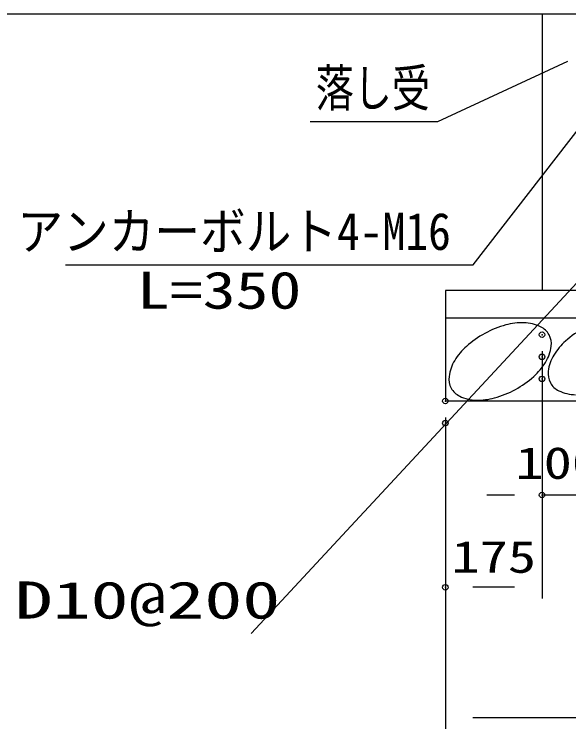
# Model space of a CAD drawing. Units: millimetres, scale not verified. Extents: x -5940 to 5940, y -4200 to 4200.
# Drawn here: x 409 to 1413, y -1717 to -424 of the extents above; entities that cross this region are included whole.
import ezdxf
from ezdxf.enums import TextEntityAlignment as Align

# ---------------------------------------------------------------- set-up
doc = ezdxf.new("R2010")
doc.units = ezdxf.units.MM
doc.header["$LTSCALE"] = 20
doc.header["$PDMODE"] = 32
doc.header["$PDSIZE"] = 10
for name, color, linetype, lineweight in [('0-0_0', 7, 'Continuous', 25), ('0-1_1', 7, 'Continuous', 25), ('0-2_EXTCNT-L', 4, 'Continuous', 25)]:
    doc.layers.add(name, color=color, linetype=linetype, lineweight=lineweight)
doc.layers.add('0-5_DEFPOINTS', color=7, linetype='Continuous')
doc.styles.add('ＭＳ ゴシック', font='')
doc.styles.get('ＭＳ ゴシック').set_extended_font_data('MS Gothic')

msp = doc.modelspace()

# ---------------------------------------------------------------- linework, layer by layer
at = {"layer": '0-0_0'}
msp.add_line((837.95, -1544.91), (1482.16, -850.59), dxfattribs=at)
at = {"layer": '0-0_0', "color": 1}
for p, q in [((1364.39, -1033.76), (1364.39, -1479.96)), ((1364.39, -1073.76), (1364.39, -1313.96)), ((1364.39, -1113.76), (1364.39, -1480.96)), ((1189.39, -1153.76), (1189.39, -1716.96)), ((1189.39, -1193.76), (1189.39, -1480.96))]:
    msp.add_line(p, q, dxfattribs=at)
at = {"layer": '0-0_0', "color": 2}
for p, q in [((1314.39, -1293.96), (1264.39, -1293.96)), ((1464.39, -1293.96), (1364.39, -1293.96)), ((1314.39, -1460.96), (1239.39, -1460.96)), ((1239.39, -1696.96), (3039.39, -1696.96))]:
    msp.add_line(p, q, dxfattribs=at)
at = {"layer": '0-0_0'}
for points in [[(944.85, -618.07), (1175.57, -618.07), (1411.13, -508.53)], [(501.63, -877.53), (1239.9, -877.53), (1490.2, -554.31)]]:
    msp.add_lwpolyline(points, dxfattribs=at)
at = {"layer": '0-1_1'}
for p, q in [((3172.2, -423.76), (-4460.61, -423.76)), ((1364.39, -423.76), (1364.39, -923.76)), ((1189.39, -923.76), (1189.39, -1123.76)), ((3089.39, -923.76), (1189.39, -923.76)), ((3089.39, -973.76), (1189.39, -973.76)), ((3089.39, -1123.76), (1189.39, -1123.76))]:
    msp.add_line(p, q, dxfattribs=at)
at = {"layer": '0-2_EXTCNT-L'}
for centre, radius, start, end in [((1329.08, -1097.79), 115.68, 88.7385, 105.20457), ((1330.01, -1055.61), 73.49, 64.41276, 88.7385), ((1344.74, -1155.4), 175.38, 105.20457, 118.56194), ((1346.87, -1020.39), 34.44, 28.56194, 64.41276), ((1524.34, -1145.69), 175.38, 118.56194, 131.91931), ((1344.74, -1155.4), 175.38, 118.56194, 131.91931), ((1346.87, -1020.39), 34.44, 352.71112, 28.56194), ((1484.46, -1101.27), 115.68, 131.91931, 148.38539), ((1304.85, -1110.98), 115.68, 131.91931, 148.38539), ((1308.14, -1015.43), 73.49, 328.38539, 352.71112), ((1448.53, -1079.15), 73.49, 148.38539, 172.71112), ((1268.92, -1088.86), 73.49, 148.38539, 172.71112), ((1272.21, -993.32), 115.68, 311.91931, 328.38539), ((1409.79, -1074.2), 34.44, 172.71112, 208.56194), ((1230.19, -1083.91), 34.44, 172.71112, 208.56194), ((1232.33, -948.9), 175.38, 298.56194, 311.91931), ((1409.79, -1074.2), 34.44, 208.56194, 244.41276), ((1230.19, -1083.91), 34.44, 208.56194, 244.41276), ((1232.33, -948.9), 175.38, 285.20457, 298.56194), ((1426.66, -1038.98), 73.49, 244.41276, 268.7385), ((1247.05, -1048.69), 73.49, 244.41276, 268.7385), ((1247.98, -1006.51), 115.68, 268.7385, 285.20457)]:
    msp.add_arc(centre, radius, start, end, dxfattribs=at)
at = {"layer": '0-5_DEFPOINTS'}
for p in [(1364.39, -1003.76), (1364.39, -1043.76), (1364.39, -1083.76), (1189.39, -1123.76), (1189.39, -1163.76), (1364.39, -1293.96), (1189.39, -1460.96)]:
    msp.add_point(p, dxfattribs=at)

# ---------------------------------------------------------------- texts
at = {"layer": '0-0_0', "color": 3, "style": 'ＭＳ ゴシック'}
for s, height, width, p in [('落し受', 67.35, 0.75, (954.74, -611.02)), ('アンカーボルト4-M16', 67.35, 0.9, (414.43, -870.48)), ('L=350', 67.35, 1.3, (630.83, -976.92)), ('100', 57.77, 1.3, (1316.34, -1282.03)), ('175', 57.77, 1.3, (1200.39, -1452.06)), ('D10@200', 67.3, 1.5, (409.62, -1537.87))]:
    msp.add_text(s, height=height, dxfattribs=dict(at, width=width)).set_placement(p, align=Align.BOTTOM_LEFT)

doc.saveas('drawing.dxf')
